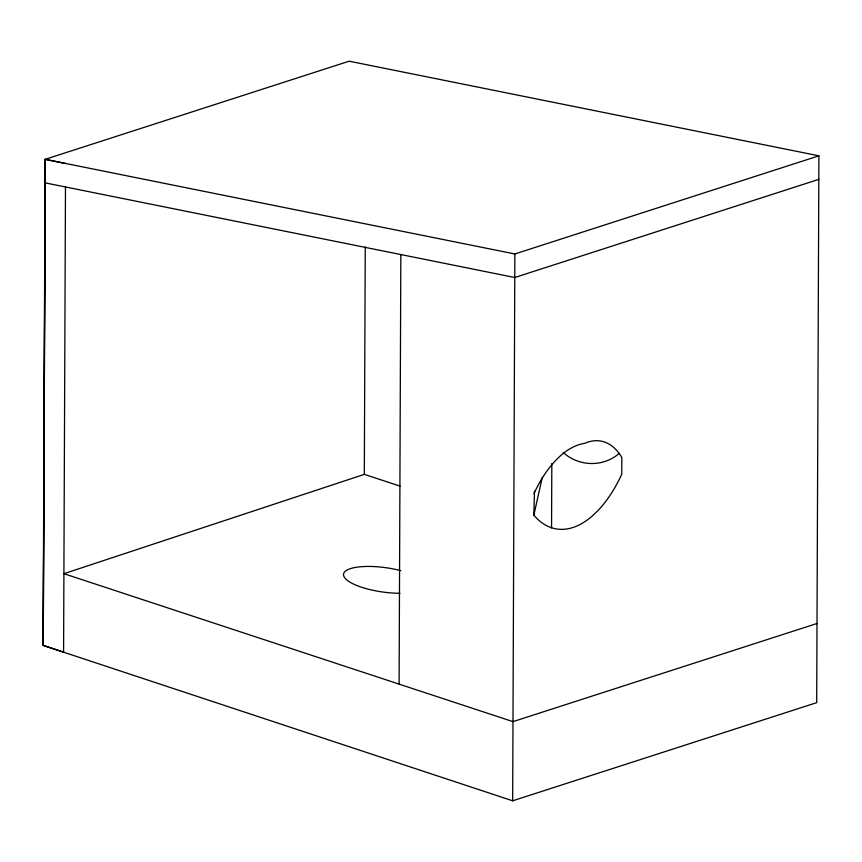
<?xml version="1.0" encoding="UTF-8"?>
<svg xmlns="http://www.w3.org/2000/svg" width="862" height="862" viewBox="0 0 862 862"><rect width="100%" height="100%" fill="white"/><g stroke="black" fill="none" stroke-linecap="round" stroke-linejoin="round"><path stroke-width="1.29" d="M45.126 159.341L43.1 645.412L512.664 800.809L816.691 702.659L818.9 155.817L349.164 61.191L45.126 159.341L514.862 253.967L818.9 155.817M45.244 182.884L43.219 645.444M63.583 652.189L65.48 187.043M817.014 623.485L512.976 721.634L63.907 573.693L364.324 474.359L365.251 246.931M399.106 684.116L400.841 254.559M512.664 800.809L514.862 253.967M533.923 493.743A103.462 54.759 -78.6 0 1 584.641 443.348A86.448 45.761 -78.6 0 1 621.825 457.55L621.761 474.197A112.437 59.51 -78.6 0 1 597.916 510.627L592.474 515.853A112.437 59.51 -78.6 0 1 558.856 529.246A114.937 60.836 -78.6 0 1 533.837 515.174L534.505 491.135M551.551 527.878L551.82 463.584M533.837 515.174L542.306 477.257M45.126 182.863L514.765 277.51L818.803 179.361M65.577 163.489L45.223 159.308L43.262 645.347L62.915 651.963M364.324 474.359L400.076 486.136M399.99 593.271A41.096 12.262 8 0 1 343.518 574.469A41.096 12.262 8 0 1 400.884 570.687M619.272 453.304A41.096 39.167 12.6 0 1 563.22 452.518"/></g></svg>
